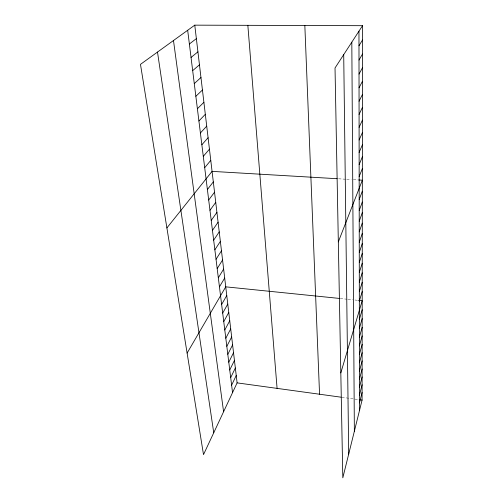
<?xml version="1.0" encoding="UTF-8"?>
<svg xmlns="http://www.w3.org/2000/svg" width="503" height="503" viewBox="0 0 503 503"><rect width="100%" height="100%" fill="white"/><g stroke="black" fill="none" stroke-linecap="round" stroke-linejoin="round"><path stroke-width="0.38" stroke-dasharray="2.52 1.89" d="M338.588 178.798L345.976 179.231M346.712 179.275L351.157 179.533M353.389 179.665L357.866 179.929M340.28 298.518L347.29 299.235M348.07 299.31L352.76 299.788M354.936 300.014L357.84 300.31M341.82 397.295L353.471 398.898M354.904 399.093L358.494 399.589"/><path stroke-width="0.75" d="M362.525 25.691L335.023 67.98L342.807 477.85L362.078 400.086L362.525 25.691L194.768 25.15L140.475 64.359L203.508 454.624L237.102 382.877L194.768 25.15M359.469 402.916L362.091 392.478M359.463 395.144L362.097 384.764M359.45 387.247L362.11 376.929M359.438 379.231L362.116 368.976M359.425 371.095L362.129 360.903M359.419 362.826L362.135 352.704M359.406 354.433L362.147 344.379M359.394 345.901L362.154 335.929M359.381 337.236L362.166 327.34M359.368 328.428L362.179 318.619M359.356 319.48L362.185 309.76M340.814 372.899L362.198 300.75L358.57 300.385M359.331 301.134L362.21 291.602M359.318 291.734L362.223 282.302M359.305 282.177L362.229 272.852M359.293 272.456L362.242 263.239M359.28 262.566L362.254 253.468M359.268 252.506L362.267 243.527M359.249 242.276L362.279 233.423M359.236 231.864L362.292 223.143M359.224 221.263L362.305 212.687M359.211 210.48L362.317 202.043M359.192 199.502L362.33 191.215M338.324 241.905L362.342 180.193L358.614 179.973M359.161 176.584L362.355 168.631M359.148 164.626L362.367 156.848M359.129 152.44L362.38 144.845M359.111 140.016L362.399 132.616M359.098 127.341L362.411 120.148M231.625 385.166L236.228 375.496M359.079 114.42L362.424 107.441M230.688 377.627L235.341 368.007M229.745 369.969L234.442 360.412M359.06 101.241L362.443 94.482M228.783 362.204L233.53 352.71M227.802 354.326L232.606 344.895M226.815 346.328L231.663 336.966M359.041 87.792L362.456 81.272M225.809 338.211L230.714 328.918M224.791 329.974L229.745 320.751M359.023 74.073L362.474 67.792M223.753 321.606L228.764 312.464M222.703 313.111L227.771 304.045M221.634 304.491L226.759 295.506M359.004 60.064L362.487 54.041M187.11 353.087L225.734 286.836L339.506 298.436M219.446 286.829L224.69 278.027M218.327 277.794L223.634 269.086M358.985 45.767L362.506 40.014M217.189 268.615L222.559 260.001M216.039 259.284L221.471 250.777M214.863 249.802L220.358 241.402M213.668 240.17L219.233 231.883M212.455 230.374L218.088 222.2M211.222 220.415L216.925 212.367M209.971 210.292L215.743 202.369M208.695 199.993L214.536 192.209M207.399 189.524L213.316 181.879M166.895 227.922L212.071 171.372L337.123 178.71M204.696 167.706L210.77 160.363M203.287 156.339L209.443 149.152M201.854 144.763L208.091 137.747M200.395 132.981L206.72 126.14M198.911 120.972L205.318 114.313M197.396 108.742L203.897 102.279M195.849 96.28L202.445 90.018M194.277 83.58L200.967 77.525M192.674 70.64L199.465 64.805M191.039 57.449L197.931 51.834M189.373 43.994L196.365 38.624M237.102 382.877L341.047 397.188M359.211 399.69L362.078 400.086M157.502 52.067L213.737 432.775M173.485 40.523L223.59 411.737M187.676 30.274L232.543 392.604M247.847 25.32L277.084 388.379M304.837 25.502L319.556 394.226M343.712 54.613L348.698 454.077M351.817 42.158L354.357 431.26M358.966 31.161L359.482 410.574"/></g></svg>
